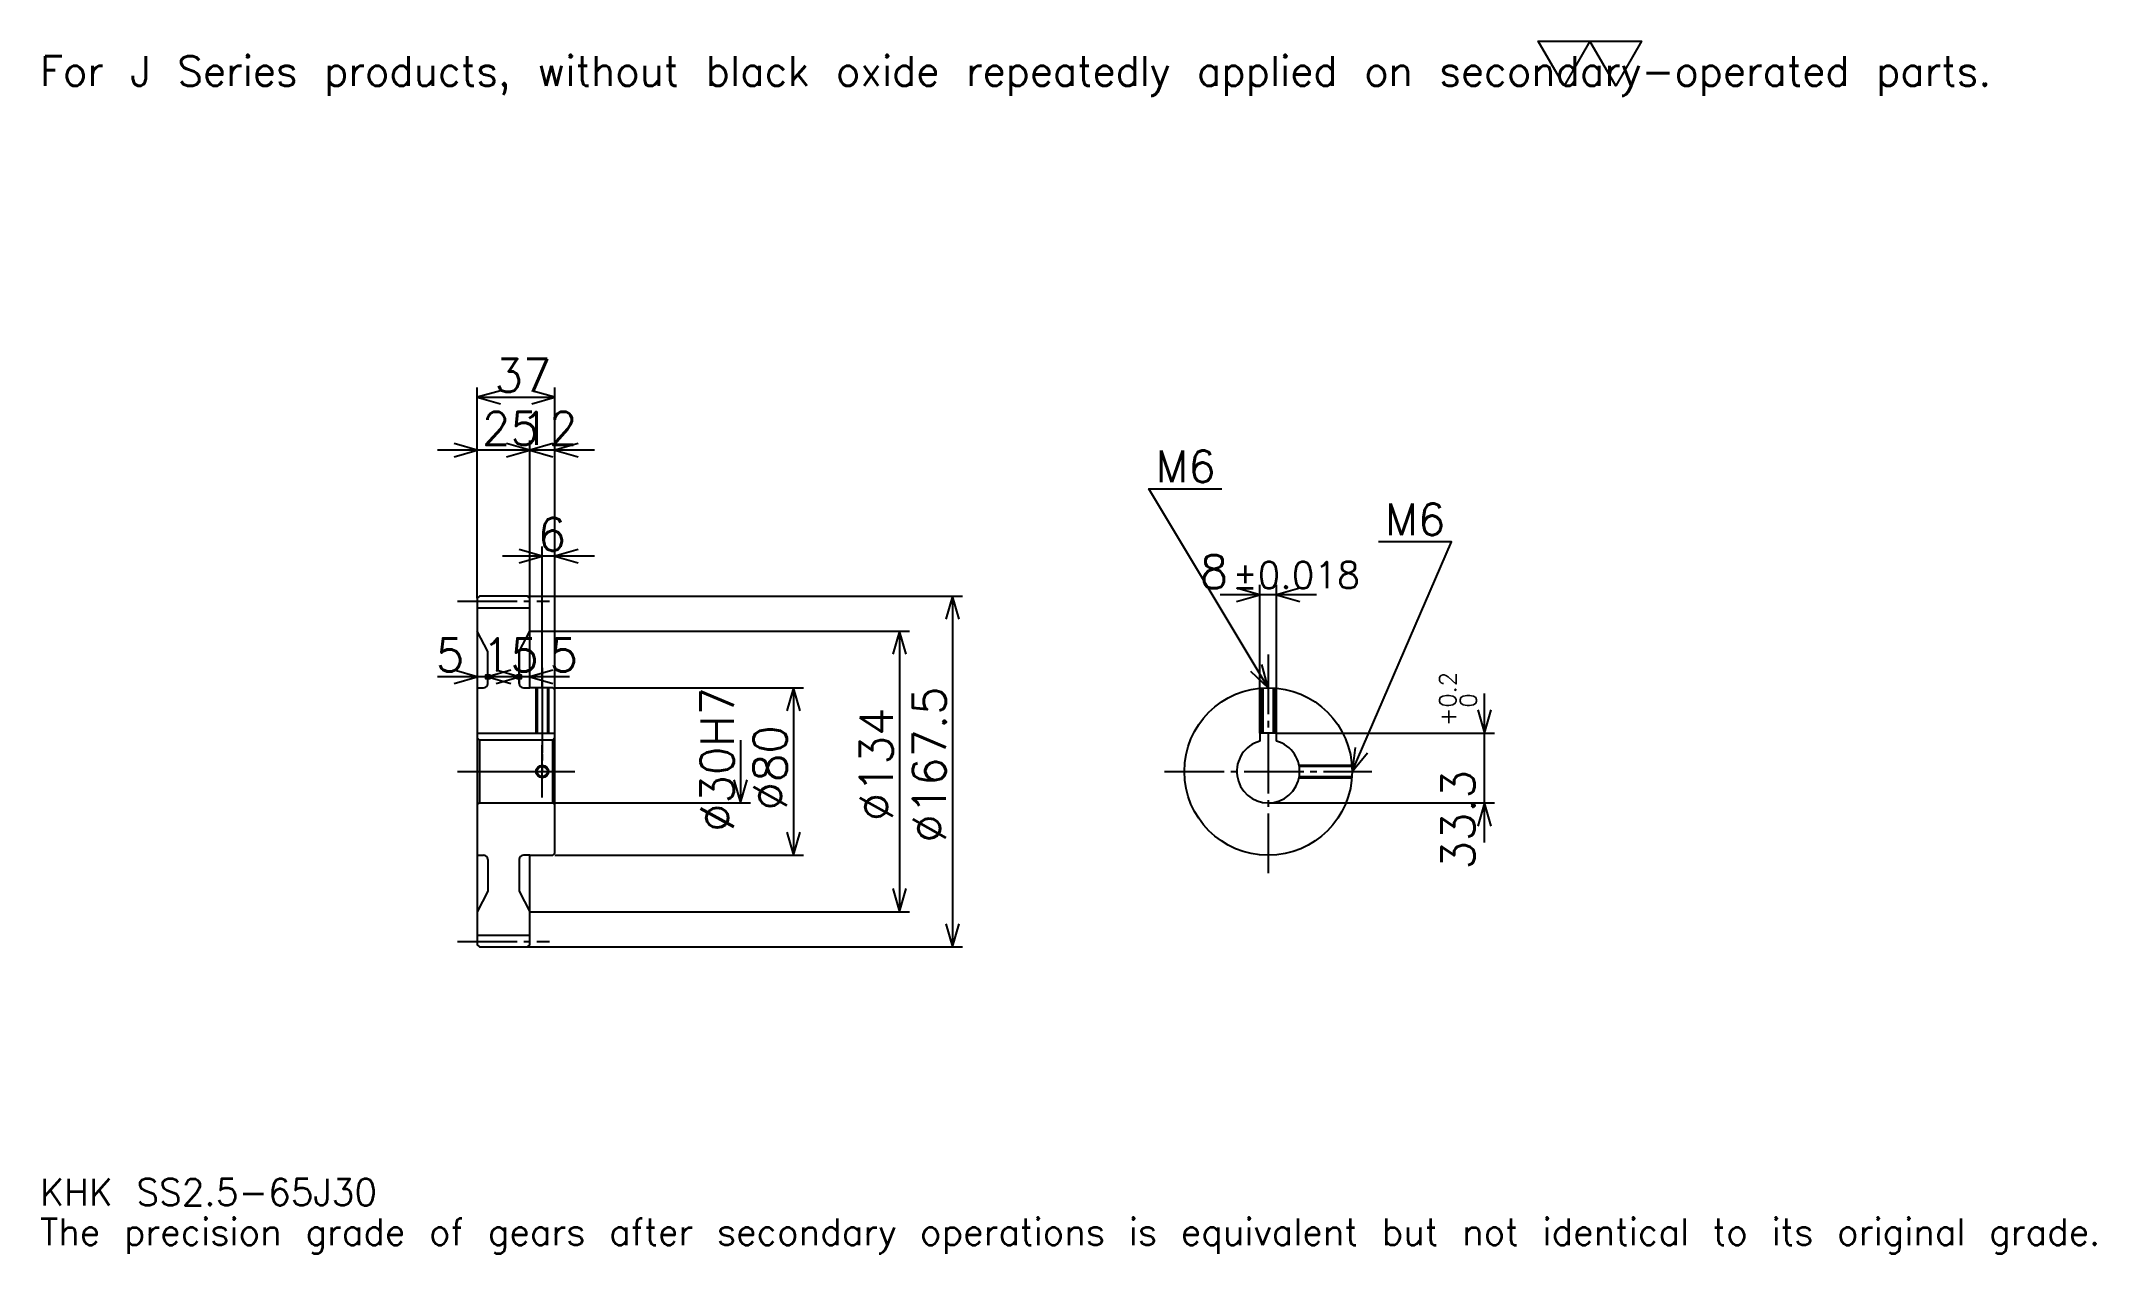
# Model space of a CAD drawing. Extents: x 32 to 1013, y 12 to 591.
import ezdxf

# ---------------------------------------------------------------- set-up
doc = ezdxf.new("R2010")
doc.units = 0
doc.linetypes.add('DASHDOT', pattern=[37.945945, 28.459459, -3.162162, 3.162162, -3.162162])
doc.layers.get('0').update_dxf_attribs({"linetype": 'CONTINUOUS'})
doc.layers.add('DASHDOT', color=6, linetype='DASHDOT')
doc.styles.add('KANJI', font='TXT', dxfattribs={"bigfont": 'BIGFONT'})

msp = doc.modelspace()

# ---------------------------------------------------------------- linework, layer by layer
at = {"color": 5}
for p, q in [((240.324326, 325.655396), (240.324326, 425.263519)), ((277.324341, 325.655396), (277.324341, 425.263519)), ((240.324326, 420.520264), (277.324341, 420.520264)), ((284.297302, 395.222961), (221.351349, 395.222961)), ((296.297302, 395.222961), (246.351349, 395.222961)), ((265.324341, 325.655396), (265.324341, 399.966217)), ((296.297302, 344.628387), (252.351349, 344.628387)), ((271.324341, 325.655396), (271.324341, 349.371643)), ((240.324326, 324.655396), (240.324326, 325.655396)), ((264.324341, 325.655396), (277.324341, 325.655396)), ((265.324341, 324.655396), (265.324341, 325.655396)), ((271.324341, 281.905396), (271.324341, 325.655396)), ((271.324341, 281.905396), (271.324341, 325.655396)), ((277.324341, 325.655396), (471.797302, 325.655396)), ((277.324341, 280.905396), (277.324341, 325.655396)), ((467.054077, 325.655396), (467.054077, 158.155411)), ((640.702698, 326.175659), (594.756775, 326.175659)), ((613.729736, 260.205414), (613.729736, 330.918915)), ((621.729736, 260.205414), (621.729736, 330.918915)), ((265.324341, 308.905396), (277.324341, 308.905396)), ((277.324341, 308.905396), (446.5, 308.905396)), ((441.756775, 308.905396), (441.756775, 174.905411)), ((264.297302, 287.067566), (221.351349, 287.067566)), ((279.297302, 287.067566), (226.351349, 287.067566)), ((284.297302, 287.067566), (241.351349, 287.067566)), ((277.324341, 281.905396), (395.905396, 281.905396)), ((391.16217, 281.905396), (391.16217, 201.905411)), ((720.972961, 207.932434), (720.972961, 279.178375)), ((365.864868, 256.905396), (365.864868, 226.905411)), ((621.729736, 260.205414), (725.716187, 260.205414)), ((277.324341, 226.905411), (370.608093, 226.905411)), ((617.729736, 226.905411), (725.716187, 226.905411)), ((277.324341, 201.905411), (395.905396, 201.905411)), ((265.324341, 174.905411), (277.324341, 174.905411)), ((277.324341, 174.905411), (446.5, 174.905411)), ((264.324341, 158.155411), (277.324341, 158.155411)), ((277.324341, 158.155411), (471.797302, 158.155411))]:
    msp.add_line(p, q, dxfattribs=at)
at = {"color": 4}
for p, q in [((240.324326, 320.030396), (265.324341, 320.030396)), ((260.324341, 299.092346), (260.324341, 283.905396)), ((240.324326, 281.905396), (243.324326, 281.905396)), ((262.324341, 281.905396), (265.324341, 281.905396)), ((240.324326, 260.205414), (277.324341, 260.205414)), ((277.324341, 257.905396), (276.324341, 256.905396)), ((240.324326, 225.905411), (241.324326, 226.905411)), ((277.324341, 225.905411), (276.324341, 226.905411)), ((240.324326, 201.905411), (243.324326, 201.905411)), ((260.324341, 199.905411), (260.324341, 184.71846)), ((265.324341, 201.905411), (262.324341, 201.905411)), ((240.324326, 163.780411), (265.324341, 163.780411))]:
    msp.add_line(p, q, dxfattribs=at)
at = {"color": 7}
msp.add_lwpolyline([(758.918945, 569.189209), (746.586487, 590.56543), (795.91626, 590.56543), (783.583801, 569.189209), (771.251404, 590.56543), (758.918945, 569.189209)], dxfattribs=at)
at = {"color": 5}
for points in [[(251.391891, 423.682434), (240.324326, 420.520264), (251.391891, 417.358124)], [(266.256744, 417.358124), (277.324341, 420.520264), (266.256744, 423.682434)], [(229.25676, 392.060822), (240.324326, 395.222961), (229.25676, 398.385132)], [(254.25676, 392.060822), (265.324341, 395.222961), (254.25676, 398.385132)], [(276.391907, 398.385132), (265.324341, 395.222961), (276.391907, 392.060822)], [(288.391907, 398.385132), (277.324341, 395.222961), (288.391907, 392.060822)], [(617.729736, 281.905396), (560.810791, 376.770264), (595.594604, 376.770264)], [(260.256744, 341.466217), (271.324341, 344.628387), (260.256744, 347.790558)], [(288.391907, 347.790558), (277.324341, 344.628387), (288.391907, 341.466217)], [(657.729736, 241.905411), (705.16217, 351.472961), (670.378357, 351.472961)], [(470.216217, 314.58783), (467.054077, 325.655396), (463.891907, 314.58783)], [(602.66217, 323.013519), (613.729736, 326.175659), (602.66217, 329.33783)], [(632.797302, 329.33783), (621.729736, 326.175659), (632.797302, 323.013519)], [(444.918915, 297.83783), (441.756775, 308.905396), (438.594604, 297.83783)], [(229.25676, 283.905396), (240.324326, 287.067566), (229.25676, 290.229736)], [(245.324326, 287.067566), (244.375671, 288.016235), (246.27298, 288.016235), (246.27298, 286.118927), (244.375671, 286.118927), (244.375671, 288.016235), (245.324326, 287.067566), (246.27298, 286.118927), (246.27298, 288.016235), (245.324326, 287.067566)], [(256.391907, 290.229736), (245.324326, 287.067566), (256.391907, 283.905396)], [(249.25676, 283.905396), (260.324341, 287.067566), (249.25676, 290.229736)], [(260.324341, 287.067566), (259.375671, 288.016235), (261.27298, 288.016235), (261.27298, 286.118927), (259.375671, 286.118927), (259.375671, 288.016235), (260.324341, 287.067566), (261.27298, 286.118927), (261.27298, 288.016235), (260.324341, 287.067566)], [(276.391907, 290.229736), (265.324341, 287.067566), (276.391907, 283.905396)], [(609.323975, 289.76886), (617.729736, 281.905396), (614.747009, 293.022705)], [(394.32431, 270.83783), (391.16217, 281.905396), (388, 270.83783)], [(717.810791, 271.27298), (720.972961, 260.205414), (724.135132, 271.27298)], [(659.22467, 253.318359), (657.729736, 241.905411), (665.028503, 250.805847)], [(362.702698, 237.972977), (365.864868, 226.905411), (369.027039, 237.972977)], [(724.135132, 215.837845), (720.972961, 226.905411), (717.810791, 215.837845)], [(388, 212.972977), (391.16217, 201.905411), (394.32431, 212.972977)], [(438.594604, 185.972977), (441.756775, 174.905411), (444.918915, 185.972977)], [(463.891907, 169.222977), (467.054077, 158.155411), (470.216217, 169.222977)]]:
    msp.add_lwpolyline(points, dxfattribs=at)
at = {"color": 4}
for points in [[(265.324341, 324.655396), (264.324341, 325.655396), (241.324326, 325.655396), (240.324326, 324.655396), (240.324326, 225.905411)], [(240.324326, 225.905411), (240.324326, 159.155411), (241.324326, 158.155411), (264.324341, 158.155411), (265.324341, 159.155411), (265.324341, 201.905411), (276.324341, 201.905411), (277.324341, 202.905411), (277.324341, 280.905396), (276.324341, 281.905396), (265.324341, 281.905396), (265.324341, 324.655396)], [(245.324326, 283.905396), (245.324326, 299.092346), (240.324326, 308.905396)], [(260.324341, 283.905396), (260.324341, 299.092346), (265.324341, 308.905396)], [(268.324341, 281.905396), (268.324341, 260.205414)], [(268.864319, 281.905396), (268.864319, 260.205414)], [(273.784332, 281.905396), (273.784332, 260.205414)], [(274.324341, 281.905396), (274.324341, 260.205414)], [(614.729736, 260.205414), (614.729736, 281.792755)], [(615.269714, 260.205414), (615.269714, 281.829681)], [(620.189697, 260.205414), (620.189697, 281.829681)], [(620.729736, 260.205414), (620.729736, 281.792755)], [(240.324326, 257.905396), (241.324326, 256.905396), (241.324326, 226.905411), (276.324341, 226.905411), (276.324341, 256.905396), (241.324326, 256.905396)], [(621.729736, 256.362244), (621.729736, 260.205414), (613.729736, 260.205414), (613.729736, 256.362244)], [(632.426636, 244.905411), (657.617065, 244.905411)], [(632.426636, 238.905411), (657.617065, 238.905411)], [(632.526611, 244.365417), (657.653992, 244.365417)], [(632.526611, 239.445404), (657.653992, 239.445404)], [(245.324326, 199.905411), (245.324326, 184.71846), (240.324326, 174.905411)], [(260.324341, 199.905411), (260.324341, 184.71846), (265.324341, 174.905411)]]:
    msp.add_lwpolyline(points, dxfattribs=at)
for centre, radius in [((617.729736, 241.905411), 40), ((271.324341, 241.905411), 2.46)]:
    msp.add_circle(centre, radius, dxfattribs=at)
at = {"color": 7}
msp.add_circle((271.324341, 241.905411), 3, dxfattribs=at)
at = {"color": 4}
for centre, radius, start, end in [((243.324326, 283.905396), 2, 270, 0), ((262.324341, 283.905396), 2, 180, 270), ((617.729736, 241.905411), 15, 105.466010323, 74.533989677), ((243.324326, 199.905411), 2, 0, 90), ((262.324341, 199.905411), 2, 90, 180)]:
    msp.add_arc(centre, radius, start, end, dxfattribs=at)
at = {"layer": 'DASHDOT', "color": 7}
for p, q in [((230.837845, 323.155396), (274.810822, 323.155396)), ((617.729736, 297.716217), (617.729736, 192.418915)), ((271.324341, 281.905396), (271.324341, 241.905411)), ((230.837845, 241.905411), (286.810822, 241.905411)), ((568.243225, 241.905411), (667.216248, 241.905411)), ((230.837845, 160.655411), (274.810822, 160.655411))]:
    msp.add_line(p, q, dxfattribs=at)
for points in [[(271.324341, 291.391907), (271.324341, 250.718918)], [(271.324341, 229.41893), (271.324341, 254.391891)], [(258.83783, 241.905411), (283.810822, 241.905411)]]:
    msp.add_lwpolyline(points, dxfattribs=at)

# ---------------------------------------------------------------- texts
at = {"color": 7, "style": 'KANJI'}
for s, height, p in [('For J Series products, without black oxide repeatedly applied on secondary-operated parts.', 14.22973, (31.621622, 569.189209)), ('37', 15.810811, (248.547302, 423.049988)), ('25', 15.810811, (242.547302, 397.752686)), ('12', 15.810811, (261.047302, 397.752686)), ('M6', 15.178379, (563.972961, 379.932434)), ('6', 15.810811, (269.185822, 347.158112)), ('M6', 15.178379, (673.540527, 354.635132)), ('8', 15.810811, (585.093079, 329.33783)), ('%%p0.018', 12.648649, (600.743835, 329.33783)), ('5', 15.810811, (220.560806, 289.59729)), ('15', 15.810811, (242.547302, 289.59729)), ('5', 15.810811, (274.810822, 289.59729)), ('KHK SS2.5-65J30', 12.648649, (31.621622, 34.783783)), ('The precision grade of gears after secondary operations is equivalent but not identical to its original grade.', 12.648649, (31.621622, 15.810811))]:
    msp.add_text(s, height=height, dxfattribs=at).set_placement(p)
for s, height, p in [('0.2', 7.905405, (707.375671, 272.432617)), ('%%c30H7', 15.810811, (362.702698, 213.05069)), ('%%c167.5', 15.810811, (463.891907, 207.91217)), ('0', 7.905405, (717.178345, 272.432617)), ('%%c134', 15.810811, (438.594604, 218.189194)), ('+', 7.905405, (707.375671, 263.578583)), ('%%c80', 15.810811, (388, 223.327713)), ('33.3', 15.810811, (716.229675, 195.143127))]:
    msp.add_text(s, height=height, rotation=90, dxfattribs=at).set_placement(p)

doc.saveas('drawing.dxf')
